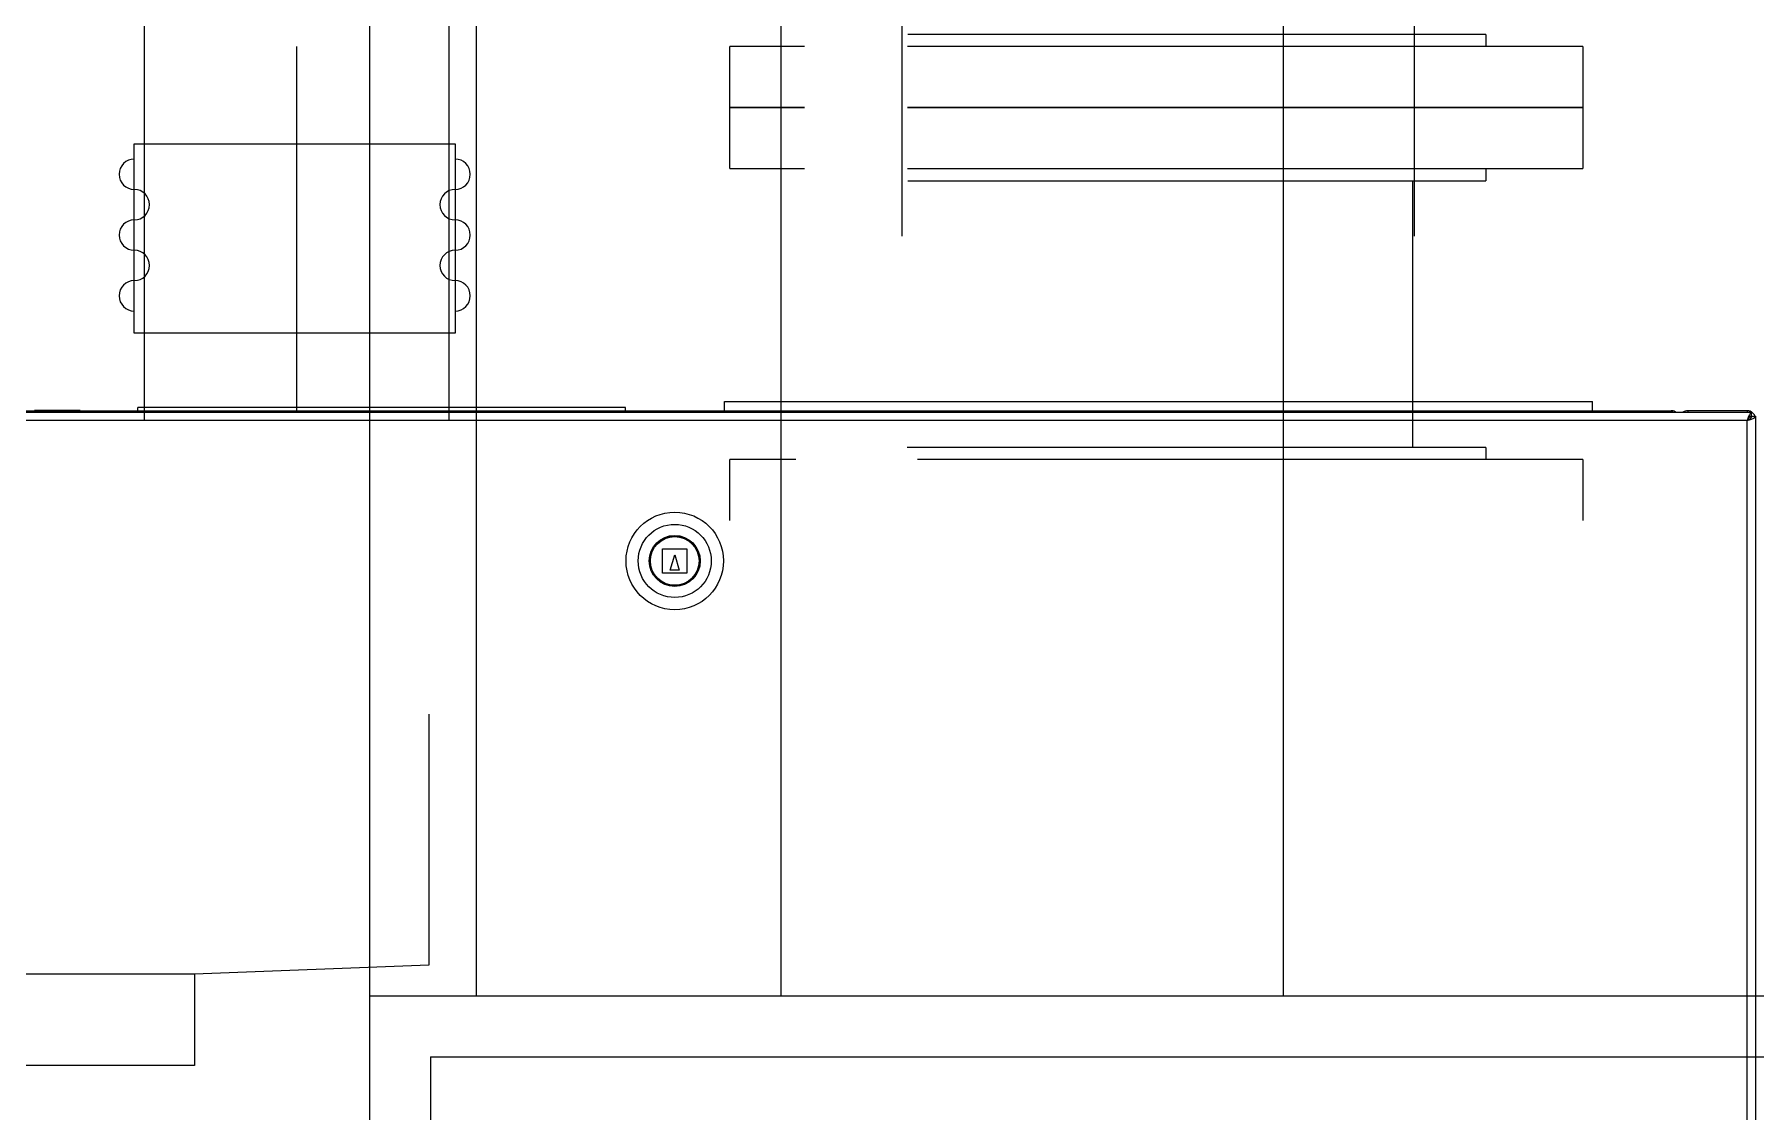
# Model space of a CAD drawing. Extents: x -76427 to 292734, y -42117 to 131250.
# Drawn here: x 8390 to 8955, y -37493 to -37139 of the extents above; entities that cross this region are included whole.
import ezdxf
from ezdxf.xclip import XClip

# ---------------------------------------------------------------- set-up
doc = ezdxf.new("R2010")
doc.units = 0
doc.header["$LTSCALE"] = 10
doc.header["$XCLIPFRAME"] = 2
doc.linetypes.add('XFM7P10PV$0$中心', pattern=[29.999999, 12, -6, 6, -6])
doc.linetypes.add('XFM7P10PV-200K$0$中心', pattern=[29.999999, 12, -6, 6, -6])
for name, color, linetype in [('TPH12-SEC-@E$0$KABE1', 252, 'Continuous'), ('TPH12-SEC-@E$0$KABE3', 252, 'Continuous'), ('TPH12-SEC-@E$0$SIAGE1', 252, 'Continuous'), ('TPH12-SEC-@E$0$SIAGE3', 252, 'Continuous'), ('TPH12-SEC-@E$0$SUGATA3', 252, 'Continuous'), ('XFM7P10PV$0$U-PV-EXH', 252, 'Continuous'), ('XFM7P10PV$0$U-PV-PIPE-SUS', 252, 'Continuous'), ('XFM7P10PV-200K$0$U-PV-EXH', 7, 'Continuous'), ('XFM7P10PV-200K$0$U-PV-PIPE-SUS', 200, 'Continuous')]:
    doc.layers.add(name, color=color, linetype=linetype)
for name, color, linetype, lineweight in [('XFM7P10PV$0$AP5B-SM-08-FNN-300-A(B)-LB1$0$管配件', 252, 'Continuous', 5), ('XFM7P10PV$0$M-HVAC-DUCT-CNTR', 252, 'XFM7P10PV$0$中心', 9), ('XFM7P10PV$0$PV-EQ(50K)', 252, 'Continuous', 9), ('XFM7P10PV-200K$0$AP5B-SM-08-FNN-300-A(B)-LB1$0$管配件', 7, 'Continuous', 5), ('XFM7P10PV-200K$0$PV-EQ(50K)', 22, 'Continuous', 9)]:
    doc.layers.add(name, color=color, linetype=linetype, lineweight=lineweight)
doc.layers.add('XFM7P10PV-200K$0$M-HVAC-DUCT-CNTR', color=1, linetype='XFM7P10PV-200K$0$中心', lineweight=9, true_color=0xff0000)

# ---------------------------------------------------------------- blocks, each defined once
blk = doc.blocks.new('TPH12-SEC-@E')
at = {"layer": 'TPH12-SEC-@E$0$KABE1'}
blk.add_line((37700, 391925), (37700, 385100), dxfattribs=at)
at = {"layer": 'TPH12-SEC-@E$0$KABE3'}
for q in [(47650, 385080), (37720, 383800)]:
    blk.add_line((37720, 385080), q, dxfattribs=at)
at = {"layer": 'TPH12-SEC-@E$0$SIAGE1'}
for p, q in [((38000, 385100), (38000, 391925)), ((37700, 385100), (47650, 385100)), ((37700, 385100), (37700, 383800))]:
    blk.add_line(p, q, dxfattribs=at)
blk.add_lwpolyline([(37719.5, 385192.37), (37719.5, 385110), (37642.5, 385107.07), (37642.5, 385077.07)], dxfattribs=at)
at = {"layer": 'TPH12-SEC-@E$0$SIAGE3'}
for p, q in [((37735, 391925), (37735, 385100)), ((37835, 391925), (37835, 385100))]:
    blk.add_line(p, q, dxfattribs=at)
at = {"layer": 'TPH12-SEC-@E$0$SUGATA3'}
for p, q in [((37642.5, 385107.07), (28857.5, 385107.07)), ((37642.5, 385077.07), (28850, 385077.07))]:
    blk.add_line(p, q, dxfattribs=at)
blk = doc.blocks.new('XFM7P10PV-200K$0$A$C19c91066')
for p, q in [((1087.95, 1470), (1372.95, 1470)), ((1087.95, 1467), (1087.95, 1470)), ((1372.95, 1467), (1372.95, 1470)), ((34.2, 1467), (1398.7, 1467)), ((34.2, 1467), (1398.7, 1467)), ((717.77, 1466.5), (1425.13, 1466.5)), ((1423.7, 1463.75), (719.2, 1463.75)), ((876.45, 1467.01), (861.45, 1467.01)), ((876.45, 1467), (876.45, 1467.01)), ((1055.45, 1468), (895.45, 1468)), ((895.45, 1467), (895.45, 1468)), ((898.53, 1468.1), (896.89, 1468.1)), ((896.89, 1468), (896.89, 1468.1)), ((898.53, 1468), (898.53, 1468.1)), ((898.94, 1468.1), (898.83, 1468.1)), ((898.83, 1468), (898.83, 1468.1)), ((899.12, 1468.1), (898.94, 1468.1)), ((898.94, 1468), (898.94, 1468.1)), ((899.68, 1468.1), (899.12, 1468.1)), ((899.12, 1468), (899.12, 1468.1)), ((900.46, 1468.1), (899.68, 1468.1)), ((899.68, 1468), (899.68, 1468.1)), ((900.46, 1468), (900.46, 1468.1)), ((900.49, 1468.1), (900.46, 1468.1)), ((900.49, 1468), (900.49, 1468.1)), ((901.98, 1468.1), (901.67, 1468.1)), ((901.67, 1468), (901.67, 1468.1)), ((902.39, 1468.1), (901.98, 1468.1)), ((901.98, 1468), (901.98, 1468.1)), ((903.47, 1468.1), (902.39, 1468.1)), ((902.39, 1468), (902.39, 1468.1)), ((903.47, 1468), (903.47, 1468.1)), ((903.95, 1468.1), (903.71, 1468.1)), ((903.71, 1468), (903.71, 1468.1)), ((903.95, 1468), (903.95, 1468.1)), ((904.52, 1468.1), (903.95, 1468.1)), ((905.08, 1468.1), (904.52, 1468.1)), ((904.52, 1468), (904.52, 1468.1)), ((905.33, 1468.1), (905.08, 1468.1)), ((905.08, 1468), (905.08, 1468.1)), ((905.33, 1468), (905.33, 1468.1)), ((905.89, 1468.1), (905.65, 1468.1)), ((905.65, 1468), (905.65, 1468.1)), ((905.89, 1468), (905.89, 1468.1)), ((906.46, 1468.1), (905.89, 1468.1)), ((907.03, 1468.1), (906.46, 1468.1)), ((906.46, 1468), (906.46, 1468.1)), ((907.27, 1468.1), (907.03, 1468.1)), ((907.03, 1468), (907.03, 1468.1)), ((907.27, 1468), (907.27, 1468.1)), ((907.83, 1468.1), (907.59, 1468.1)), ((907.59, 1468), (907.59, 1468.1)), ((907.83, 1468), (907.83, 1468.1)), ((908.4, 1468.1), (907.83, 1468.1)), ((908.97, 1468.1), (908.4, 1468.1)), ((908.4, 1468), (908.4, 1468.1)), ((909.21, 1468.1), (908.97, 1468.1)), ((908.97, 1468), (908.97, 1468.1)), ((909.21, 1468), (909.21, 1468.1)), ((912.12, 1468.1), (910.48, 1468.1)), ((910.48, 1468), (910.48, 1468.1)), ((912.12, 1468), (912.12, 1468.1)), ((912.53, 1468.1), (912.42, 1468.1)), ((912.42, 1468), (912.42, 1468.1)), ((912.71, 1468.1), (912.53, 1468.1)), ((912.53, 1468), (912.53, 1468.1)), ((913.27, 1468.1), (912.71, 1468.1)), ((912.71, 1468), (912.71, 1468.1)), ((914.05, 1468.1), (913.27, 1468.1)), ((913.27, 1468), (913.27, 1468.1)), ((914.05, 1468), (914.05, 1468.1)), ((914.08, 1468.1), (914.05, 1468.1)), ((914.08, 1468), (914.08, 1468.1)), ((914.38, 1468.1), (914.34, 1468.1)), ((914.34, 1468), (914.34, 1468.1)), ((915.09, 1468.1), (914.38, 1468.1)), ((914.38, 1468), (914.38, 1468.1)), ((916.01, 1468.1), (915.09, 1468.1)), ((915.09, 1468), (915.09, 1468.1)), ((916.01, 1468), (916.01, 1468.1)), ((917.11, 1468.1), (916.72, 1468.1)), ((916.72, 1468), (916.72, 1468.1)), ((917.82, 1468.1), (917.11, 1468.1)), ((917.11, 1468), (917.11, 1468.1)), ((917.82, 1468), (917.82, 1468.1)), ((920.15, 1468.1), (920.05, 1468.1)), ((920.05, 1468), (920.05, 1468.1)), ((920.93, 1468.1), (920.15, 1468.1)), ((920.15, 1468), (920.15, 1468.1)), ((922.09, 1468.1), (920.93, 1468.1)), ((920.93, 1468), (920.93, 1468.1)), ((922.61, 1468.1), (922.09, 1468.1)), ((922.09, 1468), (922.09, 1468.1)), ((922.61, 1468), (922.61, 1468.1)), ((923.01, 1468.1), (922.95, 1468.1)), ((922.95, 1468), (922.95, 1468.1)), ((924.95, 1468.1), (923.01, 1468.1)), ((923.01, 1468), (923.01, 1468.1)), ((927.05, 1468.1), (924.95, 1468.1)), ((924.95, 1468), (924.95, 1468.1)), ((927.05, 1468), (927.05, 1468.1)), ((929.8, 1468.1), (927.73, 1468.1)), ((927.73, 1468), (927.73, 1468.1)), ((931.67, 1468.1), (929.8, 1468.1)), ((929.8, 1468), (929.8, 1468.1)), ((932.74, 1468.1), (931.67, 1468.1)), ((931.67, 1468), (931.67, 1468.1)), ((934.07, 1468.1), (932.74, 1468.1)), ((932.74, 1468), (932.74, 1468.1)), ((935.91, 1468.1), (934.07, 1468.1)), ((934.07, 1468), (934.07, 1468.1)), ((935.91, 1468), (935.91, 1468.1)), ((936.33, 1468.1), (935.91, 1468.1)), ((936.44, 1468.1), (936.33, 1468.1)), ((936.33, 1468), (936.33, 1468.1)), ((937.85, 1468.1), (936.44, 1468.1)), ((936.44, 1468), (936.44, 1468.1)), ((939.2, 1468.1), (937.85, 1468.1)), ((937.85, 1468), (937.85, 1468.1)), ((940.35, 1468.1), (939.2, 1468.1)), ((939.2, 1468), (939.2, 1468.1)), ((940.35, 1468), (940.35, 1468.1)), ((940.64, 1468.1), (940.35, 1468.1)), ((941.71, 1468.1), (940.64, 1468.1)), ((940.64, 1468), (940.64, 1468.1)), ((941.71, 1468), (941.71, 1468.1)), ((943.65, 1468.1), (942.6, 1468.1)), ((942.6, 1468), (942.6, 1468.1)), ((944.24, 1468.1), (943.65, 1468.1)), ((943.65, 1468), (943.65, 1468.1)), ((944.24, 1468), (944.24, 1468.1)), ((945.6, 1468.1), (944.24, 1468.1)), ((946.96, 1468.1), (945.6, 1468.1)), ((945.6, 1468), (945.6, 1468.1)), ((947.55, 1468.1), (946.96, 1468.1)), ((946.96, 1468), (946.96, 1468.1)), ((947.55, 1468), (947.55, 1468.1)), ((947.7, 1468.1), (947.64, 1468.1)), ((947.64, 1468), (947.64, 1468.1)), ((948.26, 1468.1), (947.7, 1468.1)), ((947.7, 1468), (947.7, 1468.1)), ((948.53, 1468.1), (948.26, 1468.1)), ((948.26, 1468), (948.26, 1468.1)), ((948.95, 1468.1), (948.53, 1468.1)), ((948.53, 1468), (948.53, 1468.1)), ((950.31, 1468.1), (948.95, 1468.1)), ((948.95, 1468), (948.95, 1468.1)), ((952.16, 1468.1), (950.31, 1468.1)), ((950.31, 1468), (950.31, 1468.1)), ((952.16, 1468), (952.16, 1468.1)), ((952.25, 1468.1), (952.16, 1468.1)), ((952.25, 1468), (952.25, 1468.1)), ((955.71, 1468.1), (954.71, 1468.1)), ((954.71, 1468), (954.71, 1468.1)), ((956.86, 1468.1), (955.71, 1468.1)), ((955.71, 1468), (955.71, 1468.1)), ((956.86, 1468), (956.86, 1468.1)), ((956.96, 1468.1), (956.86, 1468.1)), ((956.96, 1468), (956.96, 1468.1)), ((958.01, 1468.1), (956.96, 1468.1)), ((960.08, 1468.1), (958.01, 1468.1)), ((958.01, 1468), (958.01, 1468.1)), ((962.07, 1468.1), (960.08, 1468.1)), ((960.08, 1468), (960.08, 1468.1)), ((962.07, 1468), (962.07, 1468.1)), ((962.2, 1468.1), (962.07, 1468.1)), ((962.2, 1468), (962.2, 1468.1)), ((963.95, 1468.1), (962.87, 1468.1)), ((962.87, 1468), (962.87, 1468.1)), ((965.28, 1468.1), (963.95, 1468.1)), ((963.95, 1468), (963.95, 1468.1)), ((967.12, 1468.1), (965.28, 1468.1)), ((965.28, 1468), (965.28, 1468.1)), ((967.12, 1468), (967.12, 1468.1)), ((967.13, 1468.1), (967.12, 1468.1)), ((968.03, 1468.1), (967.13, 1468.1)), ((967.13, 1468), (967.13, 1468.1)), ((969.49, 1468.1), (968.03, 1468.1)), ((968.03, 1468), (968.03, 1468.1)), ((970.92, 1468.1), (969.49, 1468.1)), ((969.49, 1468), (969.49, 1468.1)), ((971.99, 1468.1), (970.92, 1468.1)), ((970.92, 1468), (970.92, 1468.1)), ((972.87, 1468.1), (971.99, 1468.1)), ((971.99, 1468), (971.99, 1468.1)), ((973.11, 1468.1), (972.87, 1468.1)), ((972.87, 1468), (972.87, 1468.1)), ((974.94, 1468.1), (973.11, 1468.1)), ((973.11, 1468), (973.11, 1468.1)), ((976.83, 1468.1), (974.94, 1468.1)), ((974.94, 1468), (974.94, 1468.1)), ((976.83, 1468), (976.83, 1468.1)), ((976.95, 1468.1), (976.83, 1468.1)), ((976.95, 1468), (976.95, 1468.1)), ((977.45, 1468.1), (976.95, 1468.1)), ((977.45, 1468), (977.45, 1468.1)), ((977.81, 1468.1), (977.45, 1468.1)), ((978.97, 1468.1), (977.81, 1468.1)), ((977.81, 1468), (977.81, 1468.1)), ((978.97, 1468), (978.97, 1468.1)), ((980.28, 1468.1), (979.32, 1468.1)), ((979.32, 1468), (979.32, 1468.1)), ((981.62, 1468.1), (980.28, 1468.1)), ((980.28, 1468), (980.28, 1468.1)), ((981.62, 1468), (981.62, 1468.1)), ((982.26, 1468.1), (981.62, 1468.1)), ((983.55, 1468.1), (982.26, 1468.1)), ((982.26, 1468), (982.26, 1468.1)), ((984.9, 1468.1), (983.55, 1468.1)), ((983.55, 1468), (983.55, 1468.1)), ((984.9, 1468), (984.9, 1468.1)), ((985.25, 1468.1), (984.9, 1468.1)), ((986.72, 1468.1), (985.25, 1468.1)), ((985.25, 1468), (985.25, 1468.1)), ((988.15, 1468.1), (986.72, 1468.1)), ((986.72, 1468), (986.72, 1468.1)), ((989.22, 1468.1), (988.15, 1468.1)), ((988.15, 1468), (988.15, 1468.1)), ((989.22, 1468), (989.22, 1468.1)), ((990.11, 1468.1), (989.22, 1468.1)), ((992.36, 1468.1), (990.11, 1468.1)), ((990.11, 1468), (990.11, 1468.1)), ((992.36, 1468), (992.36, 1468.1)), ((994.6, 1468.1), (992.36, 1468.1)), ((994.6, 1468), (994.6, 1468.1)), ((995.26, 1468.1), (994.6, 1468.1)), ((995.26, 1468), (995.26, 1468.1)), ((997.79, 1468.1), (996.18, 1468.1)), ((996.18, 1468), (996.18, 1468.1)), ((998.94, 1468.1), (997.79, 1468.1)), ((997.79, 1468), (997.79, 1468.1)), ((1000.2, 1468.1), (998.94, 1468.1)), ((998.94, 1468), (998.94, 1468.1)), ((1002.04, 1468.1), (1000.2, 1468.1)), ((1000.2, 1468), (1000.2, 1468.1)), ((1002.66, 1468.1), (1002.04, 1468.1)), ((1002.04, 1468), (1002.04, 1468.1)), ((1002.91, 1468.1), (1002.66, 1468.1)), ((1002.66, 1468), (1002.66, 1468.1)), ((1004.74, 1468.1), (1002.91, 1468.1)), ((1002.91, 1468), (1002.91, 1468.1)), ((1006.63, 1468.1), (1004.74, 1468.1)), ((1004.74, 1468), (1004.74, 1468.1)), ((1006.63, 1468), (1006.63, 1468.1)), ((1006.74, 1468.1), (1006.63, 1468.1)), ((1007.34, 1468.1), (1006.74, 1468.1)), ((1006.74, 1468), (1006.74, 1468.1)), ((1009.59, 1468.1), (1007.34, 1468.1)), ((1007.34, 1468), (1007.34, 1468.1)), ((1009.59, 1468), (1009.59, 1468.1)), ((1011.83, 1468.1), (1009.59, 1468.1)), ((1011.83, 1468), (1011.83, 1468.1)), ((1012.36, 1468.1), (1011.83, 1468.1)), ((1012.36, 1468), (1012.36, 1468.1)), ((1013.89, 1468.1), (1012.74, 1468.1)), ((1012.74, 1468), (1012.74, 1468.1)), ((1013.89, 1468), (1013.89, 1468.1)), ((1014.35, 1468.1), (1013.89, 1468.1)), ((1014.35, 1468), (1014.35, 1468.1)), ((1015.67, 1468.1), (1014.71, 1468.1)), ((1014.71, 1468), (1014.71, 1468.1)), ((1017.01, 1468.1), (1015.67, 1468.1)), ((1015.67, 1468), (1015.67, 1468.1)), ((1017.01, 1468), (1017.01, 1468.1)), ((1017.4, 1468.1), (1017.01, 1468.1)), ((1018.55, 1468.1), (1017.4, 1468.1)), ((1017.4, 1468), (1017.4, 1468.1)), ((1018.55, 1468), (1018.55, 1468.1)), ((1019.36, 1468.1), (1019.22, 1468.1)), ((1019.22, 1468), (1019.22, 1468.1)), ((1020.71, 1468.1), (1019.36, 1468.1)), ((1019.36, 1468), (1019.36, 1468.1)), ((1021.52, 1468.1), (1020.71, 1468.1)), ((1020.71, 1468), (1020.71, 1468.1)), ((1022.29, 1468.1), (1021.52, 1468.1)), ((1021.52, 1468), (1021.52, 1468.1)), ((1023.69, 1468.1), (1022.29, 1468.1)), ((1022.29, 1468), (1022.29, 1468.1)), ((1023.69, 1468), (1023.69, 1468.1)), ((1023.76, 1468.1), (1023.69, 1468.1)), ((1024.09, 1468.1), (1023.76, 1468.1)), ((1023.76, 1468), (1023.76, 1468.1)), ((1024.33, 1468.1), (1024.09, 1468.1)), ((1024.09, 1468), (1024.09, 1468.1)), ((1026.17, 1468.1), (1024.33, 1468.1)), ((1024.33, 1468), (1024.33, 1468.1)), ((1028.05, 1468.1), (1026.17, 1468.1)), ((1026.17, 1468), (1026.17, 1468.1)), ((1028.05, 1468), (1028.05, 1468.1)), ((1028.17, 1468.1), (1028.05, 1468.1)), ((1029.04, 1468.1), (1028.17, 1468.1)), ((1028.17, 1468), (1028.17, 1468.1)), ((1029.04, 1468), (1029.04, 1468.1)), ((1029.07, 1468.1), (1029.04, 1468.1)), ((1030.89, 1468.1), (1029.07, 1468.1)), ((1029.07, 1468), (1029.07, 1468.1)), ((1031.95, 1468.1), (1030.89, 1468.1)), ((1030.89, 1468), (1030.89, 1468.1)), ((1033.04, 1468.1), (1031.95, 1468.1)), ((1031.95, 1468), (1031.95, 1468.1)), ((1034.85, 1468.1), (1033.04, 1468.1)), ((1033.04, 1468), (1033.04, 1468.1)), ((1034.85, 1468), (1034.85, 1468.1)), ((1055.45, 1467), (1055.45, 1468)), ((1423.7, 1467), (1404.2, 1467)), ((1404.2, 1467), (1404.2, 1466.5)), ((1423.7, 1467), (1423.7, 1466.5)), ((1423.7, 134.25), (1423.7, 1463.75)), ((1425.13, 1465.25), (1425.13, 1466.5)), ((1425.13, 1464.9), (1425.13, 1465.25)), ((1425.2, 1465.18), (1426.45, 1465.18)), ((1426.45, 1465.18), (1426.45, 132.82)), ((1067.65, 1421.7), (1075.65, 1421.7)), ((1067.65, 1413.7), (1067.65, 1421.7)), ((1070.15, 1414.7), (1071.65, 1419.7)), ((1071.65, 1419.7), (1073.15, 1414.7)), ((1075.65, 1421.7), (1075.65, 1413.7)), ((1075.65, 1413.7), (1067.65, 1413.7)), ((1073.15, 1414.7), (1070.15, 1414.7))]:
    blk.add_line(p, q)
for radius in [16, 12, 8.35, 8.05, 8]:
    blk.add_circle((1071.65, 1417.7), radius)
blk.add_arc((1404.2, 1464.25), 2.75, 90, 125.098)
for points, knots in [([(1399.26, 1466.5), (1399.23, 1466.55), (1399.2, 1466.59), (1399.17, 1466.63), (1399.02, 1466.87), (1398.86, 1467), (1398.7, 1467)], [-0.3899402, -0.3899402, -0.3899402, -0.3899402, -0.3322547, -0.3322547, -0.3322547, 0, 0, 0, 0]), ([(1400.28, 1466.5), (1400.21, 1466.55), (1400.14, 1466.59), (1400.07, 1466.63), (1399.66, 1466.87), (1399.18, 1467), (1398.7, 1467)], [-0.3899402, -0.3899402, -0.3899402, -0.3899402, -0.3322547, -0.3322547, -0.3322547, 0, 0, 0, 0]), ([(1399.26, 1466.5), (1399.23, 1466.55), (1399.2, 1466.59), (1399.17, 1466.63), (1399.02, 1466.87), (1398.86, 1467), (1398.7, 1467)], [-0.3899402, -0.3899402, -0.3899402, -0.3899402, -0.3322547, -0.3322547, -0.3322547, 0, 0, 0, 0]), ([(1400.28, 1466.5), (1400.21, 1466.55), (1400.14, 1466.59), (1400.07, 1466.63), (1399.66, 1466.87), (1399.18, 1467), (1398.7, 1467)], [-0.3899402, -0.3899402, -0.3899402, -0.3899402, -0.3322547, -0.3322547, -0.3322547, 0, 0, 0, 0]), ([(1425.13, 1466.5), (1424.81, 1466.5), (1424.49, 1465.95), (1424.17, 1465.12), (1424.02, 1464.71), (1423.86, 1464.23), (1423.7, 1463.75)], [0, 0, 0, 0, 1.048892, 1.048892, 1.048892, 1.570796, 1.570796, 1.570796, 1.570796]), ([(1423.7, 1463.75), (1424.07, 1464.36), (1424.44, 1464.95), (1424.81, 1465.16), (1424.92, 1465.22), (1425.02, 1465.25), (1425.13, 1465.25)], [0, 0, 0, 0, 1.220509, 1.220509, 1.220509, 1.570796, 1.570796, 1.570796, 1.570796]), ([(1423.7, 1463.75), (1424.66, 1464.07), (1425.6, 1464.39), (1426.08, 1464.7), (1426.32, 1464.86), (1426.45, 1465.02), (1426.45, 1465.18)], [0, 0, 0, 0, 1.048892, 1.048892, 1.048892, 1.570796, 1.570796, 1.570796, 1.570796]), ([(1423.7, 1463.75), (1424.31, 1464.12), (1424.9, 1464.49), (1425.11, 1464.86), (1425.17, 1464.97), (1425.2, 1465.07), (1425.2, 1465.18)], [0, 0, 0, 0, 1.220509, 1.220509, 1.220509, 1.570796, 1.570796, 1.570796, 1.570796]), ([(1426.28, 1465.18), (1426.06, 1465.78), (1425.64, 1466.3), (1425.09, 1466.62), (1424.98, 1466.69), (1424.86, 1466.74), (1424.75, 1466.79)], [0.3446971, 0.3446971, 0.3446971, 0.3446971, 1.0417704, 1.0417704, 1.0417704, 1.1800519, 1.1800519, 1.1800519, 1.1800519])]:
    blk.add_open_spline(points, degree=3, knots=knots)
for points in [[(1424.75, 1466.79), (1424.42, 1466.93), (1424.06, 1467), (1423.7, 1467)], [(1424.81, 1466.5), (1424.79, 1466.6), (1424.77, 1466.69), (1424.75, 1466.79)], [(1425.2, 1465.15), (1425.18, 1465.16), (1425.15, 1465.17), (1425.13, 1465.18)]]:
    blk.add_open_spline(points, degree=3)
blk = doc.blocks.new('XFM7P10PV-200K$0$AP5B-SM-08-FNN-300-A(B)-LB1$0$Flange_ JIS 10K - 標準-1515170-LB1-PX-X')
at = {"layer": 'XFM7P10PV-200K$0$AP5B-SM-08-FNN-300-A(B)-LB1$0$管配件', "color": 216, "true_color": 0x800080}
for p, q in [((-4450.814, 15924.141), (-4450.814, 15923.741)), ((-4450.814, 15924.141), (-4439.999, 15924.141)), ((-4439.999, 15924.141), (-4431.826, 15924.141)), ((-4453.999, 15923.741), (-4453.999, 15921.741)), ((-4453.999, 15923.741), (-4439.999, 15923.741)), ((-4439.999, 15923.741), (-4432.16, 15923.741)), ((-4428.169, 15923.741), (-4425.999, 15923.741)), ((-4425.999, 15921.741), (-4425.999, 15923.741))]:
    blk.add_line(p, q, dxfattribs=at)
blk = doc.blocks.new('XFM7P10PV-200K$0$AP5B-SM-08-FNN-300-A(B)-LB1$0$Flange_ JIS 10K - 標準-V22-LB1-PX-X')
at = {"layer": 'XFM7P10PV-200K$0$AP5B-SM-08-FNN-300-A(B)-LB1$0$管配件', "color": 216, "true_color": 0x800080}
for p, q in [((-4450.814, 15937.695), (-4450.814, 15937.295)), ((-4450.814, 15937.695), (-4439.999, 15937.695)), ((-4439.999, 15937.695), (-4431.843, 15937.695)), ((-4453.999, 15937.295), (-4453.999, 15935.295)), ((-4453.999, 15937.295), (-4439.999, 15937.295)), ((-4439.999, 15937.295), (-4431.831, 15937.295)), ((-4428.449, 15937.295), (-4425.999, 15937.295)), ((-4425.999, 15935.295), (-4425.999, 15937.295)), ((-4439.999, 15935.295), (-4453.999, 15935.295)), ((-4431.831, 15935.295), (-4439.999, 15935.295)), ((-4425.999, 15935.295), (-4428.449, 15935.295))]:
    blk.add_line(p, q, dxfattribs=at)
blk = doc.blocks.new('XFM7P10PV-200K$0$AP5B-SM-08-FNN-300-A(B)-LB1$0$Flange_ JIS 10K - 標準-V23-LB1-PX-X')
at = {"layer": 'XFM7P10PV-200K$0$AP5B-SM-08-FNN-300-A(B)-LB1$0$管配件', "color": 216, "true_color": 0x800080}
for p, q in [((-4453.999, 15935.295), (-4453.999, 15933.295)), ((-4453.999, 15935.295), (-4439.999, 15935.295)), ((-4439.999, 15935.295), (-4431.831, 15935.295)), ((-4428.449, 15935.295), (-4425.999, 15935.295)), ((-4425.999, 15933.295), (-4425.999, 15935.295)), ((-4439.999, 15933.295), (-4453.999, 15933.295)), ((-4450.814, 15933.295), (-4450.814, 15932.895)), ((-4431.831, 15933.295), (-4439.999, 15933.295)), ((-4425.999, 15933.295), (-4428.449, 15933.295)), ((-4439.999, 15932.895), (-4450.814, 15932.895)), ((-4431.843, 15932.895), (-4439.999, 15932.895))]:
    blk.add_line(p, q, dxfattribs=at)
blk = doc.blocks.new('XFM7P10PV-200K$0$A$C7cc23280')
blk.add_lwpolyline([(3.84, 47.74), (84.84, 47.74), (84.84, 0), (3.84, 0)], close=True)
for centre, start, end in [((3.84, 40.07), 90, 270), ((84.84, 40.07), 270, 90), ((3.84, 32.4), 270, 90), ((84.84, 32.4), 90, 270), ((3.84, 24.73), 90, 270), ((84.84, 24.73), 270, 90), ((3.84, 17.06), 270, 90), ((84.84, 17.06), 90, 270), ((3.84, 9.39), 90, 270), ((84.84, 9.39), 270, 90)]:
    blk.add_arc(centre, 3.84, start, end)
blk = doc.blocks.new('XFM7P10PV-200K')
at = {"layer": 'XFM7P10PV-200K$0$M-HVAC-DUCT-CNTR'}
blk.add_line((8476.11, -37263.13), (8476.11, -36069.23, 0), dxfattribs=at)
at = {"layer": 'XFM7P10PV-200K$0$U-PV-EXH'}
for p, q in [((8426.11, -37265.88, 0), (8426.11, -36069.23, 0)), ((8526.11, -37265.88, 0), (8526.11, -36069.23, 0))]:
    blk.add_line(p, q, dxfattribs=at)
at = {"layer": 'XFM7P10PV-200K$0$U-PV-PIPE-SUS'}
for p, q in [((8674.78, -36420.42), (8674.78, -37205.37)), ((8843.08, -37205.37), (8843.08, -36420.42)), ((8842.4, -37187.16, 0), (8842.4, -37274.7, 0))]:
    blk.add_line(p, q, dxfattribs=at)
at = {"layer": 'XFM7P10PV-200K$0$PV-EQ(50K)'}
blk.add_blockref('XFM7P10PV-200K$0$A$C19c91066', (7528.55, -38729.63), dxfattribs=at)
at = {"layer": 'XFM7P10PV-200K$0$U-PV-EXH', "xscale": 1.3, "yscale": 1.3, "zscale": 1.3}
blk.add_blockref('XFM7P10PV-200K$0$A$C7cc23280', (8417.8, -37237.14, 0), dxfattribs=at)
at = {"layer": 'XFM7P10PV-200K$0$U-PV-PIPE-SUS', "xscale": -10, "yscale": 10, "zscale": 10}
for name in ['XFM7P10PV-200K$0$AP5B-SM-08-FNN-300-A(B)-LB1$0$Flange_ JIS 10K - 標準-V22-LB1-PX-X', 'XFM7P10PV-200K$0$AP5B-SM-08-FNN-300-A(B)-LB1$0$Flange_ JIS 10K - 標準-V23-LB1-PX-X', 'XFM7P10PV-200K$0$AP5B-SM-08-FNN-300-A(B)-LB1$0$Flange_ JIS 10K - 標準-1515170-LB1-PX-X']:
    blk.add_blockref(name, (-35641.73, -196516.11, 0), dxfattribs=at)
blk = doc.blocks.new('XFM7P10PV$0$A$C19c91066')
for p, q in [((1087.95, 1470), (1372.95, 1470)), ((1087.95, 1467), (1087.95, 1470)), ((1372.95, 1467), (1372.95, 1470)), ((34.2, 1467), (1398.7, 1467)), ((34.2, 1467), (1398.7, 1467)), ((717.77, 1466.5), (1425.13, 1466.5)), ((1423.7, 1463.75), (719.2, 1463.75)), ((876.45, 1467.01), (861.45, 1467.01)), ((876.45, 1467), (876.45, 1467.01)), ((1055.45, 1468), (895.45, 1468)), ((895.45, 1467), (895.45, 1468)), ((898.53, 1468.1), (896.89, 1468.1)), ((896.89, 1468), (896.89, 1468.1)), ((898.53, 1468), (898.53, 1468.1)), ((898.94, 1468.1), (898.83, 1468.1)), ((898.83, 1468), (898.83, 1468.1)), ((899.12, 1468.1), (898.94, 1468.1)), ((898.94, 1468), (898.94, 1468.1)), ((899.68, 1468.1), (899.12, 1468.1)), ((899.12, 1468), (899.12, 1468.1)), ((900.46, 1468.1), (899.68, 1468.1)), ((899.68, 1468), (899.68, 1468.1)), ((900.46, 1468), (900.46, 1468.1)), ((900.49, 1468.1), (900.46, 1468.1)), ((900.49, 1468), (900.49, 1468.1)), ((901.98, 1468.1), (901.67, 1468.1)), ((901.67, 1468), (901.67, 1468.1)), ((902.39, 1468.1), (901.98, 1468.1)), ((901.98, 1468), (901.98, 1468.1)), ((903.47, 1468.1), (902.39, 1468.1)), ((902.39, 1468), (902.39, 1468.1)), ((903.47, 1468), (903.47, 1468.1)), ((903.95, 1468.1), (903.71, 1468.1)), ((903.71, 1468), (903.71, 1468.1)), ((903.95, 1468), (903.95, 1468.1)), ((904.52, 1468.1), (903.95, 1468.1)), ((905.08, 1468.1), (904.52, 1468.1)), ((904.52, 1468), (904.52, 1468.1)), ((905.33, 1468.1), (905.08, 1468.1)), ((905.08, 1468), (905.08, 1468.1)), ((905.33, 1468), (905.33, 1468.1)), ((905.89, 1468.1), (905.65, 1468.1)), ((905.65, 1468), (905.65, 1468.1)), ((905.89, 1468), (905.89, 1468.1)), ((906.46, 1468.1), (905.89, 1468.1)), ((907.03, 1468.1), (906.46, 1468.1)), ((906.46, 1468), (906.46, 1468.1)), ((907.27, 1468.1), (907.03, 1468.1)), ((907.03, 1468), (907.03, 1468.1)), ((907.27, 1468), (907.27, 1468.1)), ((907.83, 1468.1), (907.59, 1468.1)), ((907.59, 1468), (907.59, 1468.1)), ((907.83, 1468), (907.83, 1468.1)), ((908.4, 1468.1), (907.83, 1468.1)), ((908.97, 1468.1), (908.4, 1468.1)), ((908.4, 1468), (908.4, 1468.1)), ((909.21, 1468.1), (908.97, 1468.1)), ((908.97, 1468), (908.97, 1468.1)), ((909.21, 1468), (909.21, 1468.1)), ((912.12, 1468.1), (910.48, 1468.1)), ((910.48, 1468), (910.48, 1468.1)), ((912.12, 1468), (912.12, 1468.1)), ((912.53, 1468.1), (912.42, 1468.1)), ((912.42, 1468), (912.42, 1468.1)), ((912.71, 1468.1), (912.53, 1468.1)), ((912.53, 1468), (912.53, 1468.1)), ((913.27, 1468.1), (912.71, 1468.1)), ((912.71, 1468), (912.71, 1468.1)), ((914.05, 1468.1), (913.27, 1468.1)), ((913.27, 1468), (913.27, 1468.1)), ((914.05, 1468), (914.05, 1468.1)), ((914.08, 1468.1), (914.05, 1468.1)), ((914.08, 1468), (914.08, 1468.1)), ((914.38, 1468.1), (914.34, 1468.1)), ((914.34, 1468), (914.34, 1468.1)), ((915.09, 1468.1), (914.38, 1468.1)), ((914.38, 1468), (914.38, 1468.1)), ((916.01, 1468.1), (915.09, 1468.1)), ((915.09, 1468), (915.09, 1468.1)), ((916.01, 1468), (916.01, 1468.1)), ((917.11, 1468.1), (916.72, 1468.1)), ((916.72, 1468), (916.72, 1468.1)), ((917.82, 1468.1), (917.11, 1468.1)), ((917.11, 1468), (917.11, 1468.1)), ((917.82, 1468), (917.82, 1468.1)), ((920.15, 1468.1), (920.05, 1468.1)), ((920.05, 1468), (920.05, 1468.1)), ((920.93, 1468.1), (920.15, 1468.1)), ((920.15, 1468), (920.15, 1468.1)), ((922.09, 1468.1), (920.93, 1468.1)), ((920.93, 1468), (920.93, 1468.1)), ((922.61, 1468.1), (922.09, 1468.1)), ((922.09, 1468), (922.09, 1468.1)), ((922.61, 1468), (922.61, 1468.1)), ((923.01, 1468.1), (922.95, 1468.1)), ((922.95, 1468), (922.95, 1468.1)), ((924.95, 1468.1), (923.01, 1468.1)), ((923.01, 1468), (923.01, 1468.1)), ((927.05, 1468.1), (924.95, 1468.1)), ((924.95, 1468), (924.95, 1468.1)), ((927.05, 1468), (927.05, 1468.1)), ((929.8, 1468.1), (927.73, 1468.1)), ((927.73, 1468), (927.73, 1468.1)), ((931.67, 1468.1), (929.8, 1468.1)), ((929.8, 1468), (929.8, 1468.1)), ((932.74, 1468.1), (931.67, 1468.1)), ((931.67, 1468), (931.67, 1468.1)), ((934.07, 1468.1), (932.74, 1468.1)), ((932.74, 1468), (932.74, 1468.1)), ((935.91, 1468.1), (934.07, 1468.1)), ((934.07, 1468), (934.07, 1468.1)), ((935.91, 1468), (935.91, 1468.1)), ((936.33, 1468.1), (935.91, 1468.1)), ((936.44, 1468.1), (936.33, 1468.1)), ((936.33, 1468), (936.33, 1468.1)), ((937.85, 1468.1), (936.44, 1468.1)), ((936.44, 1468), (936.44, 1468.1)), ((939.2, 1468.1), (937.85, 1468.1)), ((937.85, 1468), (937.85, 1468.1)), ((940.35, 1468.1), (939.2, 1468.1)), ((939.2, 1468), (939.2, 1468.1)), ((940.35, 1468), (940.35, 1468.1)), ((940.64, 1468.1), (940.35, 1468.1)), ((941.71, 1468.1), (940.64, 1468.1)), ((940.64, 1468), (940.64, 1468.1)), ((941.71, 1468), (941.71, 1468.1)), ((943.65, 1468.1), (942.6, 1468.1)), ((942.6, 1468), (942.6, 1468.1)), ((944.24, 1468.1), (943.65, 1468.1)), ((943.65, 1468), (943.65, 1468.1)), ((944.24, 1468), (944.24, 1468.1)), ((945.6, 1468.1), (944.24, 1468.1)), ((946.96, 1468.1), (945.6, 1468.1)), ((945.6, 1468), (945.6, 1468.1)), ((947.55, 1468.1), (946.96, 1468.1)), ((946.96, 1468), (946.96, 1468.1)), ((947.55, 1468), (947.55, 1468.1)), ((947.7, 1468.1), (947.64, 1468.1)), ((947.64, 1468), (947.64, 1468.1)), ((948.26, 1468.1), (947.7, 1468.1)), ((947.7, 1468), (947.7, 1468.1)), ((948.53, 1468.1), (948.26, 1468.1)), ((948.26, 1468), (948.26, 1468.1)), ((948.95, 1468.1), (948.53, 1468.1)), ((948.53, 1468), (948.53, 1468.1)), ((950.31, 1468.1), (948.95, 1468.1)), ((948.95, 1468), (948.95, 1468.1)), ((952.16, 1468.1), (950.31, 1468.1)), ((950.31, 1468), (950.31, 1468.1)), ((952.16, 1468), (952.16, 1468.1)), ((952.25, 1468.1), (952.16, 1468.1)), ((952.25, 1468), (952.25, 1468.1)), ((955.71, 1468.1), (954.71, 1468.1)), ((954.71, 1468), (954.71, 1468.1)), ((956.86, 1468.1), (955.71, 1468.1)), ((955.71, 1468), (955.71, 1468.1)), ((956.86, 1468), (956.86, 1468.1)), ((956.96, 1468.1), (956.86, 1468.1)), ((956.96, 1468), (956.96, 1468.1)), ((958.01, 1468.1), (956.96, 1468.1)), ((960.08, 1468.1), (958.01, 1468.1)), ((958.01, 1468), (958.01, 1468.1)), ((962.07, 1468.1), (960.08, 1468.1)), ((960.08, 1468), (960.08, 1468.1)), ((962.07, 1468), (962.07, 1468.1)), ((962.2, 1468.1), (962.07, 1468.1)), ((962.2, 1468), (962.2, 1468.1)), ((963.95, 1468.1), (962.87, 1468.1)), ((962.87, 1468), (962.87, 1468.1)), ((965.28, 1468.1), (963.95, 1468.1)), ((963.95, 1468), (963.95, 1468.1)), ((967.12, 1468.1), (965.28, 1468.1)), ((965.28, 1468), (965.28, 1468.1)), ((967.12, 1468), (967.12, 1468.1)), ((967.13, 1468.1), (967.12, 1468.1)), ((968.03, 1468.1), (967.13, 1468.1)), ((967.13, 1468), (967.13, 1468.1)), ((969.49, 1468.1), (968.03, 1468.1)), ((968.03, 1468), (968.03, 1468.1)), ((970.92, 1468.1), (969.49, 1468.1)), ((969.49, 1468), (969.49, 1468.1)), ((971.99, 1468.1), (970.92, 1468.1)), ((970.92, 1468), (970.92, 1468.1)), ((972.87, 1468.1), (971.99, 1468.1)), ((971.99, 1468), (971.99, 1468.1)), ((973.11, 1468.1), (972.87, 1468.1)), ((972.87, 1468), (972.87, 1468.1)), ((974.94, 1468.1), (973.11, 1468.1)), ((973.11, 1468), (973.11, 1468.1)), ((976.83, 1468.1), (974.94, 1468.1)), ((974.94, 1468), (974.94, 1468.1)), ((976.83, 1468), (976.83, 1468.1)), ((976.95, 1468.1), (976.83, 1468.1)), ((976.95, 1468), (976.95, 1468.1)), ((977.45, 1468.1), (976.95, 1468.1)), ((977.45, 1468), (977.45, 1468.1)), ((977.81, 1468.1), (977.45, 1468.1)), ((978.97, 1468.1), (977.81, 1468.1)), ((977.81, 1468), (977.81, 1468.1)), ((978.97, 1468), (978.97, 1468.1)), ((980.28, 1468.1), (979.32, 1468.1)), ((979.32, 1468), (979.32, 1468.1)), ((981.62, 1468.1), (980.28, 1468.1)), ((980.28, 1468), (980.28, 1468.1)), ((981.62, 1468), (981.62, 1468.1)), ((982.26, 1468.1), (981.62, 1468.1)), ((983.55, 1468.1), (982.26, 1468.1)), ((982.26, 1468), (982.26, 1468.1)), ((984.9, 1468.1), (983.55, 1468.1)), ((983.55, 1468), (983.55, 1468.1)), ((984.9, 1468), (984.9, 1468.1)), ((985.25, 1468.1), (984.9, 1468.1)), ((986.72, 1468.1), (985.25, 1468.1)), ((985.25, 1468), (985.25, 1468.1)), ((988.15, 1468.1), (986.72, 1468.1)), ((986.72, 1468), (986.72, 1468.1)), ((989.22, 1468.1), (988.15, 1468.1)), ((988.15, 1468), (988.15, 1468.1)), ((989.22, 1468), (989.22, 1468.1)), ((990.11, 1468.1), (989.22, 1468.1)), ((992.36, 1468.1), (990.11, 1468.1)), ((990.11, 1468), (990.11, 1468.1)), ((992.36, 1468), (992.36, 1468.1)), ((994.6, 1468.1), (992.36, 1468.1)), ((994.6, 1468), (994.6, 1468.1)), ((995.26, 1468.1), (994.6, 1468.1)), ((995.26, 1468), (995.26, 1468.1)), ((997.79, 1468.1), (996.18, 1468.1)), ((996.18, 1468), (996.18, 1468.1)), ((998.94, 1468.1), (997.79, 1468.1)), ((997.79, 1468), (997.79, 1468.1)), ((1000.2, 1468.1), (998.94, 1468.1)), ((998.94, 1468), (998.94, 1468.1)), ((1002.04, 1468.1), (1000.2, 1468.1)), ((1000.2, 1468), (1000.2, 1468.1)), ((1002.66, 1468.1), (1002.04, 1468.1)), ((1002.04, 1468), (1002.04, 1468.1)), ((1002.91, 1468.1), (1002.66, 1468.1)), ((1002.66, 1468), (1002.66, 1468.1)), ((1004.74, 1468.1), (1002.91, 1468.1)), ((1002.91, 1468), (1002.91, 1468.1)), ((1006.63, 1468.1), (1004.74, 1468.1)), ((1004.74, 1468), (1004.74, 1468.1)), ((1006.63, 1468), (1006.63, 1468.1)), ((1006.74, 1468.1), (1006.63, 1468.1)), ((1007.34, 1468.1), (1006.74, 1468.1)), ((1006.74, 1468), (1006.74, 1468.1)), ((1009.59, 1468.1), (1007.34, 1468.1)), ((1007.34, 1468), (1007.34, 1468.1)), ((1009.59, 1468), (1009.59, 1468.1)), ((1011.83, 1468.1), (1009.59, 1468.1)), ((1011.83, 1468), (1011.83, 1468.1)), ((1012.36, 1468.1), (1011.83, 1468.1)), ((1012.36, 1468), (1012.36, 1468.1)), ((1013.89, 1468.1), (1012.74, 1468.1)), ((1012.74, 1468), (1012.74, 1468.1)), ((1013.89, 1468), (1013.89, 1468.1)), ((1014.35, 1468.1), (1013.89, 1468.1)), ((1014.35, 1468), (1014.35, 1468.1)), ((1015.67, 1468.1), (1014.71, 1468.1)), ((1014.71, 1468), (1014.71, 1468.1)), ((1017.01, 1468.1), (1015.67, 1468.1)), ((1015.67, 1468), (1015.67, 1468.1)), ((1017.01, 1468), (1017.01, 1468.1)), ((1017.4, 1468.1), (1017.01, 1468.1)), ((1018.55, 1468.1), (1017.4, 1468.1)), ((1017.4, 1468), (1017.4, 1468.1)), ((1018.55, 1468), (1018.55, 1468.1)), ((1019.36, 1468.1), (1019.22, 1468.1)), ((1019.22, 1468), (1019.22, 1468.1)), ((1020.71, 1468.1), (1019.36, 1468.1)), ((1019.36, 1468), (1019.36, 1468.1)), ((1021.52, 1468.1), (1020.71, 1468.1)), ((1020.71, 1468), (1020.71, 1468.1)), ((1022.29, 1468.1), (1021.52, 1468.1)), ((1021.52, 1468), (1021.52, 1468.1)), ((1023.69, 1468.1), (1022.29, 1468.1)), ((1022.29, 1468), (1022.29, 1468.1)), ((1023.69, 1468), (1023.69, 1468.1)), ((1023.76, 1468.1), (1023.69, 1468.1)), ((1024.09, 1468.1), (1023.76, 1468.1)), ((1023.76, 1468), (1023.76, 1468.1)), ((1024.33, 1468.1), (1024.09, 1468.1)), ((1024.09, 1468), (1024.09, 1468.1)), ((1026.17, 1468.1), (1024.33, 1468.1)), ((1024.33, 1468), (1024.33, 1468.1)), ((1028.05, 1468.1), (1026.17, 1468.1)), ((1026.17, 1468), (1026.17, 1468.1)), ((1028.05, 1468), (1028.05, 1468.1)), ((1028.17, 1468.1), (1028.05, 1468.1)), ((1029.04, 1468.1), (1028.17, 1468.1)), ((1028.17, 1468), (1028.17, 1468.1)), ((1029.04, 1468), (1029.04, 1468.1)), ((1029.07, 1468.1), (1029.04, 1468.1)), ((1030.89, 1468.1), (1029.07, 1468.1)), ((1029.07, 1468), (1029.07, 1468.1)), ((1031.95, 1468.1), (1030.89, 1468.1)), ((1030.89, 1468), (1030.89, 1468.1)), ((1033.04, 1468.1), (1031.95, 1468.1)), ((1031.95, 1468), (1031.95, 1468.1)), ((1034.85, 1468.1), (1033.04, 1468.1)), ((1033.04, 1468), (1033.04, 1468.1)), ((1034.85, 1468), (1034.85, 1468.1)), ((1055.45, 1467), (1055.45, 1468)), ((1423.7, 1467), (1404.2, 1467)), ((1404.2, 1467), (1404.2, 1466.5)), ((1423.7, 1467), (1423.7, 1466.5)), ((1423.7, 134.25), (1423.7, 1463.75)), ((1425.13, 1465.25), (1425.13, 1466.5)), ((1425.13, 1464.9), (1425.13, 1465.25)), ((1425.2, 1465.18), (1426.45, 1465.18)), ((1426.45, 1465.18), (1426.45, 132.82)), ((1067.65, 1421.7), (1075.65, 1421.7)), ((1067.65, 1413.7), (1067.65, 1421.7)), ((1070.15, 1414.7), (1071.65, 1419.7)), ((1071.65, 1419.7), (1073.15, 1414.7)), ((1075.65, 1421.7), (1075.65, 1413.7)), ((1075.65, 1413.7), (1067.65, 1413.7)), ((1073.15, 1414.7), (1070.15, 1414.7))]:
    blk.add_line(p, q)
for radius in [16, 12, 8.35, 8.05, 8]:
    blk.add_circle((1071.65, 1417.7), radius)
blk.add_arc((1404.2, 1464.25), 2.75, 90, 125.098)
for points, knots in [([(1399.26, 1466.5), (1399.23, 1466.55), (1399.2, 1466.59), (1399.17, 1466.63), (1399.02, 1466.87), (1398.86, 1467), (1398.7, 1467)], [-0.3899402, -0.3899402, -0.3899402, -0.3899402, -0.3322547, -0.3322547, -0.3322547, 0, 0, 0, 0]), ([(1400.28, 1466.5), (1400.21, 1466.55), (1400.14, 1466.59), (1400.07, 1466.63), (1399.66, 1466.87), (1399.18, 1467), (1398.7, 1467)], [-0.3899402, -0.3899402, -0.3899402, -0.3899402, -0.3322547, -0.3322547, -0.3322547, 0, 0, 0, 0]), ([(1399.26, 1466.5), (1399.23, 1466.55), (1399.2, 1466.59), (1399.17, 1466.63), (1399.02, 1466.87), (1398.86, 1467), (1398.7, 1467)], [-0.3899402, -0.3899402, -0.3899402, -0.3899402, -0.3322547, -0.3322547, -0.3322547, 0, 0, 0, 0]), ([(1400.28, 1466.5), (1400.21, 1466.55), (1400.14, 1466.59), (1400.07, 1466.63), (1399.66, 1466.87), (1399.18, 1467), (1398.7, 1467)], [-0.3899402, -0.3899402, -0.3899402, -0.3899402, -0.3322547, -0.3322547, -0.3322547, 0, 0, 0, 0]), ([(1425.13, 1466.5), (1424.81, 1466.5), (1424.49, 1465.95), (1424.17, 1465.12), (1424.02, 1464.71), (1423.86, 1464.23), (1423.7, 1463.75)], [0, 0, 0, 0, 1.048892, 1.048892, 1.048892, 1.570796, 1.570796, 1.570796, 1.570796]), ([(1423.7, 1463.75), (1424.07, 1464.36), (1424.44, 1464.95), (1424.81, 1465.16), (1424.92, 1465.22), (1425.02, 1465.25), (1425.13, 1465.25)], [0, 0, 0, 0, 1.220509, 1.220509, 1.220509, 1.570796, 1.570796, 1.570796, 1.570796]), ([(1423.7, 1463.75), (1424.66, 1464.07), (1425.6, 1464.39), (1426.08, 1464.7), (1426.32, 1464.86), (1426.45, 1465.02), (1426.45, 1465.18)], [0, 0, 0, 0, 1.048892, 1.048892, 1.048892, 1.570796, 1.570796, 1.570796, 1.570796]), ([(1423.7, 1463.75), (1424.31, 1464.12), (1424.9, 1464.49), (1425.11, 1464.86), (1425.17, 1464.97), (1425.2, 1465.07), (1425.2, 1465.18)], [0, 0, 0, 0, 1.220509, 1.220509, 1.220509, 1.570796, 1.570796, 1.570796, 1.570796]), ([(1426.28, 1465.18), (1426.06, 1465.78), (1425.64, 1466.3), (1425.09, 1466.62), (1424.98, 1466.69), (1424.86, 1466.74), (1424.75, 1466.79)], [0.3446971, 0.3446971, 0.3446971, 0.3446971, 1.0417704, 1.0417704, 1.0417704, 1.1800519, 1.1800519, 1.1800519, 1.1800519])]:
    blk.add_open_spline(points, degree=3, knots=knots)
for points in [[(1424.75, 1466.79), (1424.42, 1466.93), (1424.06, 1467), (1423.7, 1467)], [(1424.81, 1466.5), (1424.79, 1466.6), (1424.77, 1466.69), (1424.75, 1466.79)], [(1425.2, 1465.15), (1425.18, 1465.16), (1425.15, 1465.17), (1425.13, 1465.18)]]:
    blk.add_open_spline(points, degree=3)
blk = doc.blocks.new('XFM7P10PV$0$AP5B-SM-08-FNN-300-A(B)-LB1$0$Flange_ JIS 10K - 標準-1515170-LB1-PX-X')
at = {"layer": 'XFM7P10PV$0$AP5B-SM-08-FNN-300-A(B)-LB1$0$管配件', "color": 216, "true_color": 0x800080}
for p, q in [((-4450.814, 15924.141), (-4450.814, 15923.741)), ((-4450.814, 15924.141), (-4439.999, 15924.141)), ((-4439.999, 15924.141), (-4431.826, 15924.141)), ((-4453.999, 15923.741), (-4453.999, 15921.741)), ((-4453.999, 15923.741), (-4439.999, 15923.741)), ((-4439.999, 15923.741), (-4432.16, 15923.741)), ((-4428.169, 15923.741), (-4425.999, 15923.741)), ((-4425.999, 15921.741), (-4425.999, 15923.741))]:
    blk.add_line(p, q, dxfattribs=at)
blk = doc.blocks.new('XFM7P10PV$0$AP5B-SM-08-FNN-300-A(B)-LB1$0$Flange_ JIS 10K - 標準-V22-LB1-PX-X')
at = {"layer": 'XFM7P10PV$0$AP5B-SM-08-FNN-300-A(B)-LB1$0$管配件', "color": 216, "true_color": 0x800080}
for p, q in [((-4450.814, 15937.695), (-4450.814, 15937.295)), ((-4450.814, 15937.695), (-4439.999, 15937.695)), ((-4439.999, 15937.695), (-4431.843, 15937.695)), ((-4453.999, 15937.295), (-4453.999, 15935.295)), ((-4453.999, 15937.295), (-4439.999, 15937.295)), ((-4439.999, 15937.295), (-4431.831, 15937.295)), ((-4428.449, 15937.295), (-4425.999, 15937.295)), ((-4425.999, 15935.295), (-4425.999, 15937.295)), ((-4439.999, 15935.295), (-4453.999, 15935.295)), ((-4431.831, 15935.295), (-4439.999, 15935.295)), ((-4425.999, 15935.295), (-4428.449, 15935.295))]:
    blk.add_line(p, q, dxfattribs=at)
blk = doc.blocks.new('XFM7P10PV$0$AP5B-SM-08-FNN-300-A(B)-LB1$0$Flange_ JIS 10K - 標準-V23-LB1-PX-X')
at = {"layer": 'XFM7P10PV$0$AP5B-SM-08-FNN-300-A(B)-LB1$0$管配件', "color": 216, "true_color": 0x800080}
for p, q in [((-4453.999, 15935.295), (-4453.999, 15933.295)), ((-4453.999, 15935.295), (-4439.999, 15935.295)), ((-4439.999, 15935.295), (-4431.831, 15935.295)), ((-4428.449, 15935.295), (-4425.999, 15935.295)), ((-4425.999, 15933.295), (-4425.999, 15935.295)), ((-4439.999, 15933.295), (-4453.999, 15933.295)), ((-4450.814, 15933.295), (-4450.814, 15932.895)), ((-4431.831, 15933.295), (-4439.999, 15933.295)), ((-4425.999, 15933.295), (-4428.449, 15933.295)), ((-4439.999, 15932.895), (-4450.814, 15932.895)), ((-4431.843, 15932.895), (-4439.999, 15932.895))]:
    blk.add_line(p, q, dxfattribs=at)
blk = doc.blocks.new('XFM7P10PV$0$A$C7cc23280')
blk.add_lwpolyline([(3.84, 47.74), (84.84, 47.74), (84.84, 0), (3.84, 0)], close=True)
for centre, start, end in [((3.84, 40.07), 90, 270), ((84.84, 40.07), 270, 90), ((3.84, 32.4), 270, 90), ((84.84, 32.4), 90, 270), ((3.84, 24.73), 90, 270), ((84.84, 24.73), 270, 90), ((3.84, 17.06), 270, 90), ((84.84, 17.06), 90, 270), ((3.84, 9.39), 90, 270), ((84.84, 9.39), 270, 90)]:
    blk.add_arc(centre, 3.84, start, end)
blk = doc.blocks.new('XFM7P10PV')
at = {"layer": 'XFM7P10PV$0$M-HVAC-DUCT-CNTR'}
blk.add_line((8476.11, -37263.13), (8476.11, -36069.23, 0), dxfattribs=at)
at = {"layer": 'XFM7P10PV$0$U-PV-EXH'}
for p, q in [((8426.11, -37265.88, 0), (8426.11, -36069.23, 0)), ((8526.11, -37265.88, 0), (8526.11, -36069.23, 0))]:
    blk.add_line(p, q, dxfattribs=at)
at = {"layer": 'XFM7P10PV$0$U-PV-PIPE-SUS'}
for p, q in [((8674.78, -36420.42), (8674.78, -37205.37)), ((8843.08, -37205.37), (8843.08, -36420.42)), ((8842.4, -37187.16, 0), (8842.4, -37274.7, 0))]:
    blk.add_line(p, q, dxfattribs=at)
at = {"layer": 'XFM7P10PV$0$PV-EQ(50K)'}
blk.add_blockref('XFM7P10PV$0$A$C19c91066', (7528.55, -38729.63), dxfattribs=at)
at = {"layer": 'XFM7P10PV$0$U-PV-EXH', "xscale": 1.3, "yscale": 1.3, "zscale": 1.3}
blk.add_blockref('XFM7P10PV$0$A$C7cc23280', (8417.8, -37237.14, 0), dxfattribs=at)
at = {"layer": 'XFM7P10PV$0$U-PV-PIPE-SUS', "xscale": -10, "yscale": 10, "zscale": 10}
for name in ['XFM7P10PV$0$AP5B-SM-08-FNN-300-A(B)-LB1$0$Flange_ JIS 10K - 標準-V22-LB1-PX-X', 'XFM7P10PV$0$AP5B-SM-08-FNN-300-A(B)-LB1$0$Flange_ JIS 10K - 標準-V23-LB1-PX-X', 'XFM7P10PV$0$AP5B-SM-08-FNN-300-A(B)-LB1$0$Flange_ JIS 10K - 標準-1515170-LB1-PX-X']:
    blk.add_blockref(name, (-35641.73, -196516.11, 0), dxfattribs=at)

msp = doc.modelspace()

# ---------------------------------------------------------------- block references
for name in ['XFM7P10PV', 'XFM7P10PV-200K']:
    msp.add_blockref(name, (0, 0))
ref = msp.add_blockref('TPH12-SEC-@E', (-29200, -422554.63))
XClip(ref).set_block_clipping_path([(33964.7926547826, 380750.0000000001), (50300, 392150)])

doc.saveas('drawing.dxf')
